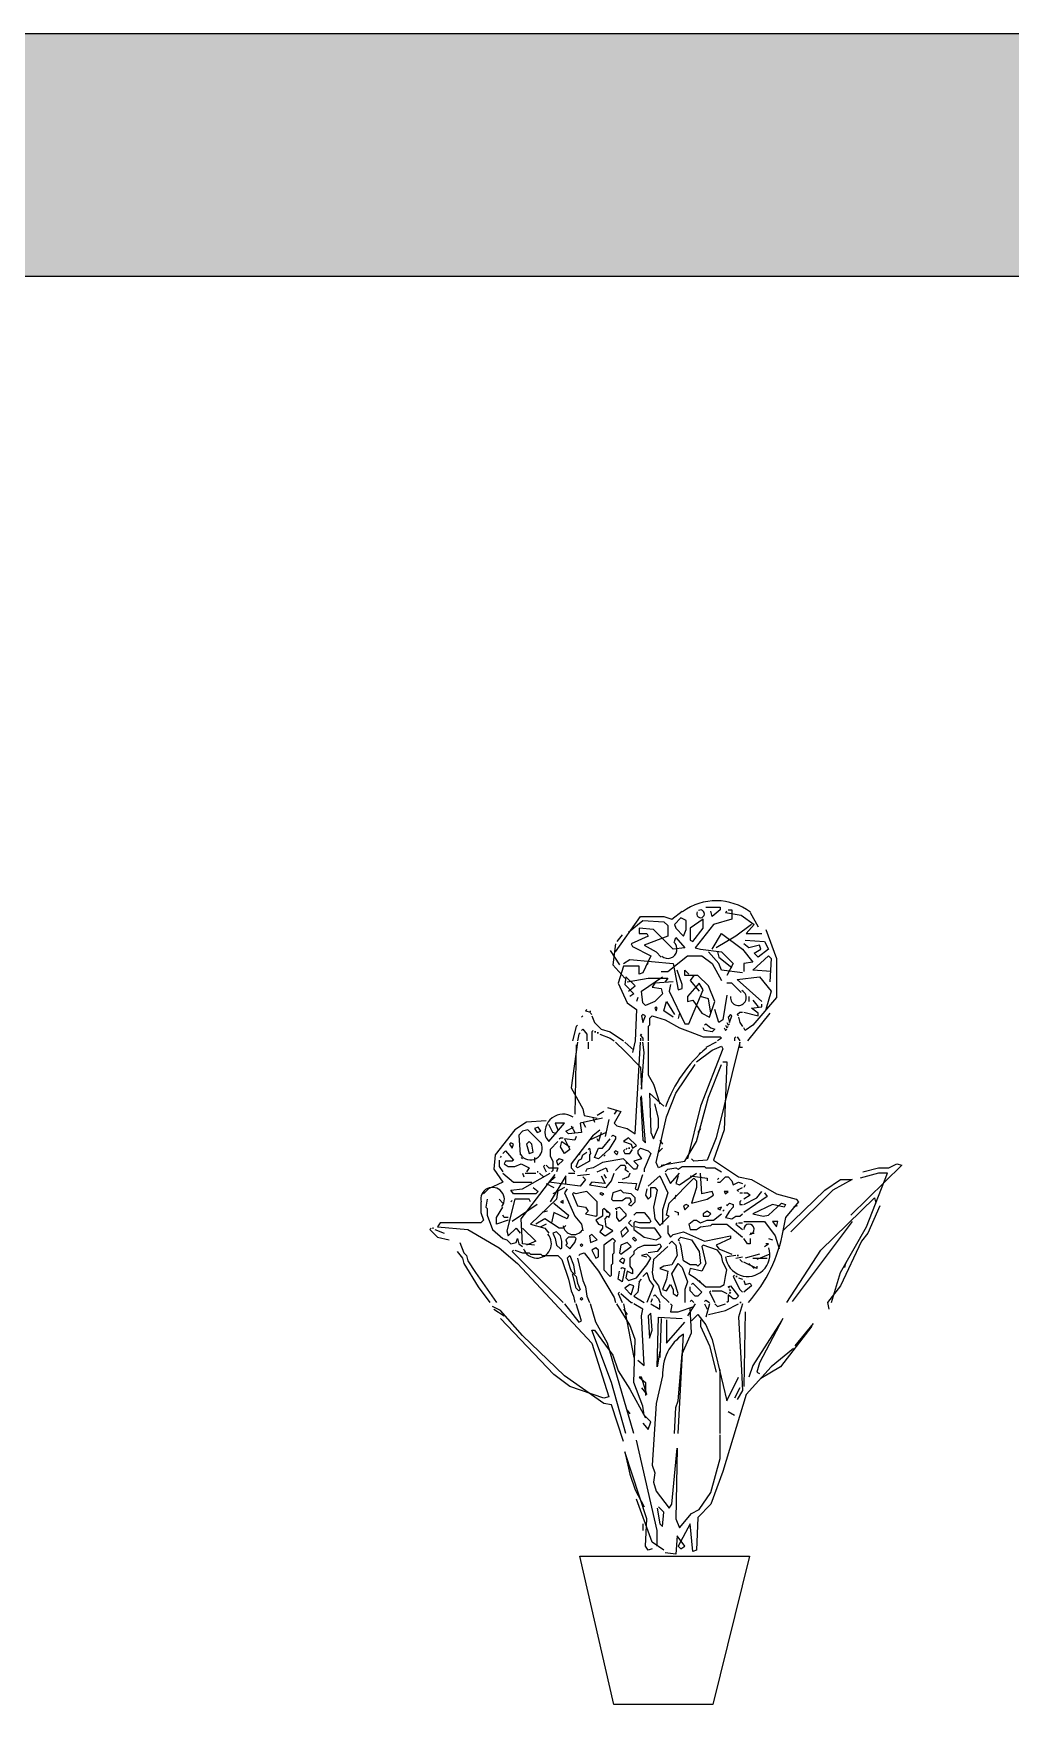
# Model space of a CAD drawing. Header units: millimetres. Extents: x 12377 to 30673, y 89761 to 101952.
# Drawn here: x 17141 to 18407, y 99788 to 101952 of the extents above; entities that cross this region are included whole.
import ezdxf

# ---------------------------------------------------------------- set-up
doc = ezdxf.new("R2010")
doc.units = ezdxf.units.MM
doc.layers.add('www.cad-blocks.net', color=7, linetype='Continuous')

# ---------------------------------------------------------------- blocks, each defined once
blk = doc.blocks.new('A$C24DF399F')
for p, q in [((240.7, 974.6), (272.9, 1020.4)), ((272.9, 1020.4), (303.4, 1020.4)), ((303.4, 1020.4), (313.6, 1017)), ((313.6, 1017), (327.1, 1027.2)), ((325.4, 1018.7), (317, 1010.2)), ((332.2, 1015.3), (325.4, 1018.7)), ((354.3, 1017), (337.3, 1005.2)), ((354.3, 1005.2), (354.3, 1017)), ((357.6, 1032.3), (376.3, 1032.3)), ((366.1, 1020.4), (364.4, 1027.2)), ((376.3, 1028.9), (366.1, 1020.4)), ((391.5, 1017), (367.8, 1010.2)), ((376.3, 1032.3), (376.3, 1028.9)), ((384.8, 1027.2), (383.1, 1025.5)), ((383.1, 1025.5), (384.8, 1027.2)), ((383.1, 1025.5), (403.4, 1022.1)), ((386.5, 1028.9), (391.5, 1028.9)), ((391.5, 1028.9), (391.5, 1017)), ((403.4, 1022.1), (420.4, 1010.2)), ((415.3, 1025.5), (425.4, 1006.8)), ((249.2, 996.7), (242.4, 988.2)), ((257.6, 1000.1), (276.3, 1015.3)), ((289.8, 1003.5), (271.2, 1005.2)), ((271.2, 1005.2), (271.2, 998.4)), ((271.2, 998.4), (281.4, 998.4)), ((276.3, 1015.3), (303.4, 1013.6)), ((281.4, 998.4), (283.1, 995)), ((315.3, 978), (289.8, 1003.5)), ((303.4, 1013.6), (308.5, 1008.5)), ((308.5, 1008.5), (308.5, 995)), ((317, 1010.2), (318.7, 1005.2)), ((318.7, 1005.2), (328.8, 995)), ((328.8, 995), (332.2, 1003.5)), ((332.2, 1003.5), (332.2, 1015.3)), ((337.3, 1005.2), (337.3, 989.9)), ((340.7, 988.2), (354.3, 1005.2)), ((367.8, 1010.2), (344.1, 979.7)), ((366.1, 978), (378, 998.4)), ((378, 998.4), (405.1, 978)), ((417, 1010.2), (396.6, 995)), ((420.4, 1010.2), (410.2, 998.4)), ((410.2, 998.4), (430.5, 998.4)), ((435.6, 1003.5), (449.2, 966.2)), ((233.9, 976.3), (245.8, 957.7)), ((240.7, 984.8), (237.3, 957.7)), ((283.1, 995), (261, 984.8)), ((261, 984.8), (262.7, 981.4)), ((262.7, 981.4), (286.5, 969.6)), ((308.5, 995), (278, 983.1)), ((278, 983.1), (293.2, 974.6)), ((293.2, 974.6), (300, 967.9)), ((330.5, 979.7), (315.3, 978)), ((317, 988.2), (318.7, 993.3)), ((318.7, 993.3), (330.5, 979.7)), ((337.3, 989.9), (340.7, 988.2)), ((344.1, 979.7), (350.9, 978)), ((350.9, 978), (378, 974.6)), ((374.6, 959.4), (361, 974.6)), ((396.6, 995), (371.2, 979.7)), ((372.9, 974.6), (374.6, 967.9)), ((378, 974.6), (393.2, 959.4)), ((405.1, 978), (418.7, 961.1)), ((413.6, 979.7), (406.8, 984.8)), ((408.5, 989.9), (433.9, 988.2)), ((427.1, 983.1), (413.6, 979.7)), ((420.4, 972.9), (428.8, 978)), ((439, 978), (425.4, 967.9)), ((428.8, 978), (427.1, 983.1)), ((433.9, 988.2), (439, 978)), ((237.3, 957.7), (252.6, 940.7)), ((250.9, 956), (244.1, 934)), ((250.9, 959.4), (259.3, 964.5)), ((271.2, 956), (250.9, 956)), ((259.3, 964.5), (315.3, 959.4)), ((271.2, 945.8), (271.2, 956)), ((286.5, 969.6), (276.3, 947.5)), ((281.4, 957.7), (283.1, 959.4)), ((308.5, 949.2), (333.9, 969.6)), ((315.3, 959.4), (322, 925.5)), ((333.9, 969.6), (352.6, 969.6)), ((352.6, 969.6), (366.1, 959.4)), ((366.1, 959.4), (378, 937.4)), ((374.6, 967.9), (391.5, 954.3)), ((378, 950.9), (374.6, 959.4)), ((393.2, 959.4), (384.8, 944.1)), ((418.7, 961.1), (406.8, 959.4)), ((406.8, 959.4), (406.8, 949.2)), ((418.7, 950.9), (439, 969.6)), ((425.4, 967.9), (420.4, 972.9)), ((439, 969.6), (442.4, 966.2)), ((442.4, 966.2), (440.7, 935.7)), ((449.2, 966.2), (449.2, 915.3)), ((244.1, 934), (255.9, 908.5)), ((254.2, 942.4), (252.6, 932.3)), ((252.6, 932.3), (264.4, 920.4)), ((266.1, 930.6), (254.2, 942.4)), ((255.9, 935.7), (283.1, 940.7)), ((257.6, 923.8), (266.1, 930.6)), ((276.3, 947.5), (271.2, 945.8)), ((274.6, 923.8), (301.7, 942.4)), ((283.1, 940.7), (308.5, 940.7)), ((291.5, 934), (288.1, 928.9)), ((315.3, 935.7), (291.5, 934)), ((300, 949.2), (308.5, 949.2)), ((308.5, 940.7), (305.1, 935.7)), ((311.9, 932.3), (310.2, 923.8)), ((327.1, 932.3), (320.4, 950.9)), ((327.1, 927.2), (327.1, 932.3)), ((330.5, 950.9), (335.6, 945.8)), ((330.5, 944.1), (330.5, 950.9)), ((347.5, 944.1), (330.5, 944.1)), ((349.2, 934), (333.9, 917)), ((342.4, 944.1), (337.3, 937.4)), ((337.3, 937.4), (349.2, 923.8)), ((361, 930.6), (347.5, 944.1)), ((354.3, 925.5), (349.2, 934)), ((369.5, 910.2), (361, 930.6)), ((405.1, 947.5), (378, 950.9)), ((391.5, 934), (384.8, 934)), ((403.4, 922.1), (391.5, 934)), ((398.3, 939), (427.1, 942.4)), ((430.5, 910.2), (398.3, 939)), ((442.4, 949.2), (418.7, 950.9)), ((427.1, 942.4), (442.4, 923.8)), ((264.4, 920.4), (259.3, 917)), ((269.5, 915.3), (267.8, 910.2)), ((276.3, 908.5), (274.6, 923.8)), ((291.5, 910.2), (279.7, 905.1)), ((288.1, 928.9), (300, 927.2)), ((301.7, 920.4), (291.5, 910.2)), ((300, 927.2), (301.7, 920.4)), ((303.4, 898.4), (306.8, 910.2)), ((306.8, 910.2), (317, 893.3)), ((310.2, 923.8), (330.5, 881.4)), ((322, 925.5), (327.1, 927.2)), ((333.9, 917), (333.9, 910.2)), ((333.9, 910.2), (340.7, 911.9)), ((335.6, 881.4), (354.3, 925.5)), ((340.7, 911.9), (352.6, 895)), ((361, 913.6), (350.9, 917)), ((364.4, 895), (361, 913.6)), ((362.7, 889.9), (369.5, 910.2)), ((384.8, 918.7), (379.7, 886.5)), ((413.6, 917), (413.6, 910.2)), ((449.2, 915.3), (418.7, 879.7)), ((418.7, 911.9), (425.4, 903.5)), ((442.4, 923.8), (435.6, 900.1)), ((196.6, 889.9), (198.3, 891.6)), ((203.4, 900.1), (201.7, 898.4)), ((201.7, 898.4), (208.5, 896.7)), ((208.5, 896.7), (208.5, 898.4)), ((210.2, 893.3), (208.5, 895)), ((208.5, 895), (210.2, 893.3)), ((210.2, 891.6), (213.6, 883.1)), ((255.9, 908.5), (267.8, 900.1)), ((267.8, 900.1), (266.1, 859.4)), ((276.3, 893.3), (274.6, 891.6)), ((274.6, 891.6), (276.3, 883.1)), ((279.7, 905.1), (276.3, 908.5)), ((279.7, 891.6), (276.3, 893.3)), ((276.3, 883.1), (279.7, 891.6)), ((284.8, 888.2), (288.1, 891.6)), ((284.8, 888.2), (284.8, 879.7)), ((288.1, 891.6), (305.1, 886.5)), ((293.2, 903.5), (291.5, 901.8)), ((291.5, 901.8), (293.2, 898.4)), ((294.9, 901.8), (293.2, 903.5)), ((293.2, 898.4), (294.9, 901.8)), ((315.3, 889.9), (303.4, 898.4)), ((323.7, 895), (322, 888.2)), ((352.6, 895), (362.7, 889.9)), ((374.6, 883.1), (369.5, 900.1)), ((389.8, 893.3), (386.5, 889.9)), ((386.5, 889.9), (388.2, 883.1)), ((388.2, 883.1), (391.5, 891.6)), ((391.5, 891.6), (389.8, 893.3)), ((398.3, 893.3), (401.7, 896.7)), ((400, 891.6), (398.3, 893.3)), ((398.3, 893.3), (400, 891.6)), ((400, 889.9), (401.7, 883.1)), ((401.7, 896.7), (405.1, 896.7)), ((406.8, 896.7), (425.4, 891.6)), ((440.7, 895), (411.9, 859.4)), ((417, 901.8), (430.5, 903.5)), ((425.4, 895), (417, 901.8)), ((425.4, 891.6), (425.4, 895)), ((430.5, 903.5), (430.5, 906.8)), ((189.8, 878), (184.8, 859.4)), ((191.5, 879.7), (189.8, 878)), ((189.8, 878), (191.5, 879.7)), ((193.2, 867.9), (191.5, 859.4)), ((194.9, 869.6), (193.2, 867.9)), ((193.2, 867.9), (194.9, 869.6)), ((196.6, 872.9), (198.3, 874.6)), ((198.3, 874.6), (203.4, 867.9)), ((203.4, 867.9), (203.4, 859.4)), ((211.9, 872.9), (210.2, 871.2)), ((210.2, 871.2), (211.9, 872.9)), ((210.2, 871.2), (210.2, 859.4)), ((213.6, 883.1), (222, 874.6)), ((215.3, 871.2), (213.6, 871.2)), ((213.6, 871.2), (215.3, 871.2)), ((218.7, 869.6), (217, 869.6)), ((217, 869.6), (218.7, 869.6)), ((220.3, 867.9), (233.9, 862.8)), ((222, 874.6), (233.9, 871.2)), ((233.9, 871.2), (250.9, 859.4)), ((274.6, 867.9), (272.9, 866.2)), ((272.9, 866.2), (274.6, 867.9)), ((272.9, 866.2), (276.3, 862.8)), ((284.8, 879.7), (283.1, 878)), ((283.1, 878), (283.1, 859.4)), ((305.1, 886.5), (323.7, 876.3)), ((323.7, 876.3), (337.3, 871.2)), ((330.5, 881.4), (335.6, 881.4)), ((337.3, 871.2), (354.3, 864.5)), ((355.9, 872.9), (354.3, 876.3)), ((355.9, 879.7), (357.6, 881.4)), ((366.1, 871.2), (355.9, 872.9)), ((357.6, 881.4), (364.4, 876.3)), ((364.4, 876.3), (369.5, 874.6)), ((369.5, 874.6), (366.1, 871.2)), ((379.7, 886.5), (374.6, 883.1)), ((381.4, 876.3), (383.1, 872.9)), ((383.1, 879.7), (384.8, 876.3)), ((383.1, 872.9), (384.8, 874.6)), ((384.8, 883.1), (386.5, 879.7)), ((384.8, 876.3), (386.5, 878)), ((386.5, 879.7), (388.2, 881.4)), ((401.7, 883.1), (405.1, 878)), ((408.5, 872.9), (406.8, 876.3)), ((418.7, 879.7), (408.5, 872.9)), ((191.5, 857.7), (183.1, 798.4)), ((189.8, 854.3), (188.1, 764.5)), ((205.1, 857.7), (205.1, 849.2)), ((233.9, 862.8), (239, 859.4)), ((240.7, 857.7), (252.6, 845.8)), ((252.6, 857.7), (264.4, 847.5)), ((252.6, 845.8), (272.9, 825.5)), ((266.1, 859.4), (262.7, 844.1)), ((266.1, 739), (272.9, 857.7)), ((272.9, 862.8), (272.9, 859.4)), ((274.6, 796.7), (278, 844.1)), ((276.3, 862.8), (276.3, 859.4)), ((278, 844.1), (276.3, 857.7)), ((283.1, 857.7), (283.1, 815.3)), ((345.8, 832.3), (366.1, 847.5)), ((349.2, 842.4), (350.9, 844.1)), ((379.7, 849.2), (350.9, 774.6)), ((354.3, 864.5), (376.3, 864.5)), ((371.2, 857.7), (357.6, 850.9)), ((366.1, 847.5), (378, 852.6)), ((401.7, 857.7), (371.2, 734)), ((378, 862.8), (372.9, 859.4)), ((376.3, 864.5), (378, 862.8)), ((378, 852.6), (379.7, 849.2)), ((396.6, 864.5), (394.9, 862.8)), ((394.9, 862.8), (396.6, 864.5)), ((394.9, 862.8), (394.9, 859.4)), ((398.3, 864.5), (401.7, 859.4)), ((401.7, 850.9), (401.7, 857.7)), ((405.1, 850.9), (401.7, 850.9)), ((272.9, 825.5), (274.6, 796.7)), ((318.7, 791.6), (344.1, 828.9)), ((361, 786.5), (378, 828.9)), ((379.7, 832.3), (384.8, 832.3)), ((384.8, 832.3), (381.4, 744.1)), ((283.1, 815.3), (289.8, 803.4)), ((289.8, 803.4), (298.3, 778)), ((183.1, 798.4), (198.3, 771.2)), ((272.9, 786.5), (276.3, 730.6)), ((279.7, 727.2), (274.6, 788.2)), ((284.8, 791.6), (286.5, 740.7)), ((303.4, 774.6), (284.8, 791.6)), ((306.8, 761.1), (318.7, 791.6)), ((345.8, 728.9), (361, 786.5)), ((223.7, 759.4), (194.9, 752.6)), ((198.3, 771.2), (200, 762.8)), ((200, 762.8), (217, 759.4)), ((211.9, 759.4), (213.6, 754.3)), ((225.4, 767.9), (217, 762.8)), ((232.2, 757.7), (227.1, 735.6)), ((230.5, 772.9), (247.5, 767.9)), ((242.4, 769.5), (239, 764.5)), ((247.5, 767.9), (239, 752.6)), ((296.6, 759.4), (291.5, 778)), ((293.2, 701.7), (306.8, 761.1)), ((296.6, 747.5), (296.6, 759.4)), ((350.9, 774.6), (333.9, 706.8)), ((110.2, 744.1), (84.7, 711.9)), ((125.4, 754.3), (110.2, 744.1)), ((120.3, 742.4), (115.3, 737.3)), ((115.3, 737.3), (117, 711.9)), ((127.1, 744.1), (120.3, 742.4)), ((150.9, 756), (125.4, 754.3)), ((144.1, 727.2), (127.1, 744.1)), ((140.7, 747.5), (135.6, 745.8)), ((135.6, 745.8), (139, 740.7)), ((139, 740.7), (144.1, 742.4)), ((144.1, 742.4), (140.7, 747.5)), ((154.2, 728.9), (174.6, 752.6)), ((159.3, 740.7), (154.2, 750.9)), ((164.4, 739), (159.3, 740.7)), ((162.7, 752.6), (166.1, 744.1)), ((174.6, 752.6), (162.7, 752.6)), ((176.3, 742.4), (186.4, 747.5)), ((179.7, 739), (176.3, 742.4)), ((196.6, 740.7), (179.7, 739)), ((183.1, 749.2), (188.1, 740.7)), ((211.9, 737.3), (183.1, 700.1)), ((189.8, 735.6), (188.1, 730.6)), ((194.9, 752.6), (196.6, 740.7)), ((198.3, 754.3), (201.7, 747.5)), ((228.8, 740.7), (206.8, 730.6)), ((211.9, 737.3), (220.3, 744.1)), ((222, 740.7), (218.7, 728.9)), ((235.6, 735.6), (237.3, 737.3)), ((237.3, 737.3), (240.7, 735.6)), ((239, 752.6), (242.4, 749.2)), ((240.7, 735.6), (240.7, 732.3)), ((242.4, 749.2), (255.9, 745.8)), ((255.9, 745.8), (266.1, 739)), ((286.5, 740.7), (289.8, 732.3)), ((289.8, 732.3), (296.6, 747.5)), ((350.9, 745.8), (347.5, 740.7)), ((381.4, 744.1), (367.8, 705.1)), ((94.9, 713.6), (98.3, 717)), ((98.3, 717), (108.5, 705.1)), ((105.1, 727.2), (103.4, 725.5)), ((103.4, 725.5), (106.8, 720.4)), ((108.5, 725.5), (105.1, 727.2)), ((106.8, 720.4), (108.5, 725.5)), ((128.8, 728.9), (125.4, 725.5)), ((125.4, 725.5), (128.8, 713.6)), ((132.2, 725.5), (128.8, 728.9)), ((128.8, 713.6), (133.9, 715.3)), ((133.9, 715.3), (132.2, 725.5)), ((150.9, 734), (154.2, 728.9)), ((155.9, 718.7), (166.1, 728.9)), ((155.9, 718.7), (155.9, 710.2)), ((167.8, 732.3), (169.5, 734)), ((169.5, 734), (172.9, 734)), ((169.5, 722.1), (171.2, 728.9)), ((174.6, 713.6), (169.5, 722.1)), ((171.2, 728.9), (181.4, 722.1)), ((174.6, 732.3), (181.4, 718.7)), ((188.1, 730.6), (174.6, 732.3)), ((181.4, 718.7), (174.6, 713.6)), ((198.3, 711.9), (203.4, 715.3)), ((205.1, 718.7), (206.8, 720.4)), ((206.8, 720.4), (208.5, 713.6)), ((213.6, 708.5), (218.7, 720.4)), ((218.7, 728.9), (217, 732.3)), ((218.7, 720.4), (223.7, 720.4)), ((232.2, 718.7), (218.7, 706.8)), ((223.7, 720.4), (233.9, 732.3)), ((240.7, 732.3), (232.2, 718.7)), ((240.7, 717), (239, 715.3)), ((239, 715.3), (242.4, 711.9)), ((244.1, 715.3), (240.7, 717)), ((242.4, 711.9), (244.1, 715.3)), ((257.6, 734), (250.9, 728.9)), ((250.9, 728.9), (261, 725.5)), ((252.6, 718.7), (250.9, 717)), ((250.9, 717), (252.6, 718.7)), ((250.9, 717), (252.6, 713.6)), ((255.9, 720.4), (254.2, 718.7)), ((254.2, 718.7), (255.9, 720.4)), ((267.8, 723.8), (257.6, 734)), ((259.3, 720.4), (257.6, 720.4)), ((257.6, 720.4), (259.3, 720.4)), ((259.3, 713.6), (262.7, 718.7)), ((261, 725.5), (262.7, 720.4)), ((262.7, 720.4), (267.8, 723.8)), ((269.5, 717), (272.9, 720.4)), ((269.5, 717), (269.5, 713.6)), ((272.9, 720.4), (283.1, 717)), ((276.3, 730.6), (279.7, 727.2)), ((283.1, 717), (286.5, 713.6)), ((301.7, 720.4), (296.6, 715.3)), ((298.3, 730.6), (301.7, 725.5)), ((330.5, 703.4), (345.8, 728.9)), ((371.2, 734), (359.3, 705.1)), ((84.7, 711.9), (83.1, 693.3)), ((83.1, 693.3), (94.9, 676.3)), ((89.8, 705.1), (89.8, 696.7)), ((89.8, 696.7), (94.9, 689.9)), ((91.5, 708.5), (93.2, 710.2)), ((98.3, 703.4), (96.6, 700.1)), ((96.6, 700.1), (101.7, 696.7)), ((106.8, 703.4), (98.3, 703.4)), ((101.7, 696.7), (110.2, 696.7)), ((108.5, 705.1), (106.8, 703.4)), ((110.2, 696.7), (118.6, 700.1)), ((120.3, 706.8), (118.6, 708.5)), ((118.6, 708.5), (120.3, 706.8)), ((118.6, 700.1), (128.8, 695)), ((128.8, 695), (125.4, 689.9)), ((135.6, 708.5), (135.6, 701.7)), ((149.2, 698.4), (147.5, 696.7)), ((147.5, 696.7), (149.2, 698.4)), ((147.5, 696.7), (150.9, 689.9)), ((150.9, 698.4), (154.2, 695)), ((154.2, 695), (166.1, 695)), ((155.9, 710.2), (159.3, 703.4)), ((159.3, 703.4), (159.3, 691.6)), ((167.8, 706.8), (164.4, 703.4)), ((164.4, 703.4), (166.1, 698.4)), ((166.1, 695), (164.4, 689.9)), ((166.1, 698.4), (172.9, 705.1)), ((172.9, 705.1), (167.8, 706.8)), ((183.1, 700.1), (183.1, 695)), ((183.1, 695), (188.1, 689.9)), ((189.8, 696.7), (193.2, 705.1)), ((191.5, 695), (189.8, 696.7)), ((206.8, 703.4), (191.5, 695)), ((194.9, 713.6), (193.2, 711.9)), ((193.2, 711.9), (194.9, 713.6)), ((193.2, 705.1), (196.6, 706.8)), ((196.6, 706.8), (198.3, 711.9)), ((203.4, 693.3), (201.7, 689.9)), ((211.9, 695), (203.4, 693.3)), ((208.5, 713.6), (206.8, 711.9)), ((206.8, 711.9), (206.8, 703.4)), ((223.7, 701.7), (211.9, 695)), ((218.7, 706.8), (213.6, 708.5)), ((217, 689.9), (228.8, 695)), ((250.9, 706.8), (223.7, 701.7)), ((227.1, 711.9), (225.4, 710.2)), ((225.4, 710.2), (227.1, 711.9)), ((228.8, 695), (230.5, 689.9)), ((240.7, 691.6), (247.5, 698.4)), ((247.5, 698.4), (252.6, 698.4)), ((264.4, 693.3), (250.9, 706.8)), ((252.6, 713.6), (259.3, 713.6)), ((252.6, 698.4), (254.2, 695)), ((254.2, 695), (252.6, 693.3)), ((252.6, 693.3), (257.6, 689.9)), ((255.9, 700.1), (254.2, 701.7)), ((254.2, 701.7), (255.9, 700.1)), ((274.6, 706.8), (264.4, 703.4)), ((264.4, 703.4), (269.5, 698.4)), ((267.8, 693.3), (264.4, 693.3)), ((269.5, 698.4), (267.8, 693.3)), ((269.5, 713.6), (274.6, 706.8)), ((286.5, 713.6), (278, 693.3)), ((278, 693.3), (278, 689.9)), ((296.6, 695), (293.2, 701.7)), ((311.9, 701.7), (296.6, 695)), ((300, 698.4), (330.5, 703.4)), ((305.1, 689.9), (308.5, 693.3)), ((308.5, 693.3), (318.7, 695)), ((318.7, 695), (322, 693.3)), ((322, 693.3), (327.1, 696.7)), ((327.1, 696.7), (355.9, 696.7)), ((342.4, 703.4), (339, 706.8)), ((359.3, 705.1), (342.4, 703.4)), ((355.9, 696.7), (357.6, 695)), ((357.6, 695), (369.5, 695)), ((367.8, 705.1), (400, 683.1)), ((369.5, 695), (378, 689.9)), ((611.9, 698.4), (545.8, 633.9)), ((561, 689.9), (581.4, 695)), ((581.4, 695), (594.9, 695)), ((594.9, 695), (605.1, 700.1)), ((605.1, 700.1), (611.9, 698.4)), ((94.9, 676.3), (76.3, 667.8)), ((94.9, 688.2), (108.5, 676.3)), ((108.5, 676.3), (132.2, 676.3)), ((118.6, 628.9), (162.7, 686.5)), ((120.3, 667.8), (155.9, 688.2)), ((120.3, 688.2), (122, 683.1)), ((123.7, 688.2), (137.3, 688.2)), ((140.7, 689.9), (139, 689.9)), ((139, 689.9), (140.7, 689.9)), ((142.4, 688.2), (147.5, 683.1)), ((150.9, 674.6), (161, 669.5)), ((154.2, 676.3), (162.7, 683.1)), ((194.9, 671.2), (154.2, 676.3)), ((176.3, 684.8), (155.9, 650.9)), ((159.3, 691.6), (157.6, 689.9)), ((176.3, 674.6), (176.3, 684.8)), ((179.7, 688.2), (188.1, 688.2)), ((206.8, 686.5), (191.5, 684.8)), ((201.7, 679.7), (194.9, 671.2)), ((198.3, 683.1), (201.7, 679.7)), ((210.2, 676.3), (206.8, 672.9)), ((206.8, 672.9), (228.8, 669.5)), ((227.1, 674.6), (210.2, 676.3)), ((222, 684.8), (227.1, 674.6)), ((225.4, 686.5), (228.8, 681.4)), ((228.8, 669.5), (235.6, 678)), ((235.6, 678), (239, 688.2)), ((244.1, 676.3), (267.8, 674.6)), ((257.6, 683.1), (249.2, 679.7)), ((259.3, 688.2), (257.6, 683.1)), ((267.8, 674.6), (266.1, 667.8)), ((269.5, 666.2), (276.3, 686.5)), ((283.1, 671.2), (298.3, 684.8)), ((298.3, 684.8), (308.5, 662.8)), ((305.1, 688.2), (311.9, 674.6)), ((310.2, 649.2), (342.4, 681.4)), ((311.9, 674.6), (323.7, 688.2)), ((322, 684.8), (318.7, 674.6)), ((318.7, 674.6), (323.7, 672.9)), ((323.7, 672.9), (345.8, 688.2)), ((337.3, 684.8), (359.3, 681.4)), ((342.4, 681.4), (345.8, 678)), ((345.8, 678), (345.8, 669.5)), ((352.6, 661.1), (350.9, 688.2)), ((359.3, 681.4), (359.3, 678)), ((374.6, 681.4), (372.9, 679.7)), ((372.9, 679.7), (374.6, 681.4)), ((372.9, 676.3), (376.3, 676.3)), ((376.3, 676.3), (383.1, 683.1)), ((383.1, 683.1), (386.5, 683.1)), ((386.5, 683.1), (391.5, 678)), ((391.5, 678), (393.2, 672.9)), ((393.2, 672.9), (400, 676.3)), ((400, 683.1), (417, 679.7)), ((400, 676.3), (405.1, 674.6)), ((408.5, 672.9), (406.8, 669.5)), ((417, 679.7), (449.2, 661.1)), ((511.9, 666.2), (532.2, 679.7)), ((547.5, 679.7), (522.1, 666.2)), ((532.2, 679.7), (547.5, 679.7)), ((581.4, 688.2), (557.7, 681.4)), ((566.1, 618.7), (593.2, 688.2)), ((593.2, 688.2), (581.4, 688.2)), ((66.1, 650.9), (66.1, 637.3)), ((76.3, 667.8), (69.5, 661.1)), ((74.6, 654.3), (72.9, 644.1)), ((89.8, 654.3), (94.9, 649.2)), ((110.2, 654.3), (100, 613.6)), ((105.1, 666.2), (120.3, 667.8)), ((108.5, 661.1), (105.1, 666.2)), ((106.8, 652.6), (105.1, 650.9)), ((105.1, 650.9), (106.8, 652.6)), ((137.3, 661.1), (108.5, 661.1)), ((128.8, 654.3), (110.2, 654.3)), ((130.5, 650.9), (128.8, 654.3)), ((164.4, 654.3), (130.5, 622.1)), ((133.9, 669.5), (140.7, 664.5)), ((140.7, 664.5), (137.3, 661.1)), ((174.6, 669.5), (159.3, 661.1)), ((161, 649.2), (179.7, 633.9)), ((166.1, 666.2), (164.4, 654.3)), ((172.9, 652.6), (169.5, 650.9)), ((169.5, 650.9), (172.9, 649.2)), ((172.9, 649.2), (172.9, 652.6)), ((178, 667.8), (174.6, 662.8)), ((174.6, 662.8), (188.1, 632.3)), ((186.4, 662.8), (184.8, 661.1)), ((184.8, 661.1), (191.5, 645.8)), ((189.8, 661.1), (186.4, 662.8)), ((194.9, 662.8), (189.8, 661.1)), ((203.4, 664.5), (194.9, 662.8)), ((217, 650.9), (203.4, 664.5)), ((217, 633.9), (217, 650.9)), ((222, 662.8), (220.3, 661.1)), ((220.3, 661.1), (223.7, 659.4)), ((225.4, 661.1), (222, 662.8)), ((223.7, 659.4), (225.4, 661.1)), ((237.3, 662.8), (235.6, 654.3)), ((235.6, 654.3), (237.3, 652.6)), ((247.5, 666.2), (237.3, 662.8)), ((237.3, 652.6), (249.2, 652.6)), ((250.9, 662.8), (247.5, 666.2)), ((249.2, 652.6), (254.2, 656)), ((261, 661.1), (250.9, 662.8)), ((254.2, 656), (259.3, 656)), ((261, 650.9), (257.6, 647.5)), ((259.3, 656), (261, 650.9)), ((266.1, 656), (261, 661.1)), ((261, 645.8), (266.1, 650.9)), ((266.1, 667.8), (269.5, 666.2)), ((266.1, 650.9), (266.1, 656)), ((281.4, 667.8), (279.7, 659.4)), ((279.7, 659.4), (283.1, 654.3)), ((283.1, 654.3), (286.5, 657.7)), ((286.5, 657.7), (286.5, 669.5)), ((286.5, 669.5), (291.5, 669.5)), ((294.9, 666.2), (289.8, 644.1)), ((291.5, 669.5), (294.9, 666.2)), ((308.5, 662.8), (301.7, 640.7)), ((306.8, 633.9), (310.2, 649.2)), ((318.7, 659.4), (317, 654.3)), ((345.8, 669.5), (339, 649.2)), ((339, 649.2), (359.3, 654.3)), ((366.1, 664.5), (352.6, 661.1)), ((359.3, 654.3), (367.8, 659.4)), ((367.8, 659.4), (366.1, 664.5)), ((386.5, 664.5), (381.4, 664.5)), ((381.4, 664.5), (383.1, 661.1)), ((383.1, 661.1), (386.5, 664.5)), ((384.8, 645.8), (388.2, 649.2)), ((388.2, 649.2), (393.2, 647.5)), ((398.3, 666.2), (405.1, 669.5)), ((400, 664.5), (398.3, 666.2)), ((398.3, 666.2), (400, 664.5)), ((401.7, 662.8), (405.1, 662.8)), ((403.4, 652.6), (401.7, 650.9)), ((401.7, 650.9), (403.4, 652.6)), ((401.7, 650.9), (401.7, 647.5)), ((406.8, 662.8), (411.9, 662.8)), ((415.3, 659.4), (406.8, 654.3)), ((437.3, 657.7), (406.8, 637.3)), ((406.8, 647.5), (423.7, 656)), ((411.9, 662.8), (415.3, 659.4)), ((423.7, 656), (430.5, 664.5)), ((433.9, 662.8), (437.3, 657.7)), ((439, 633.9), (456, 649.2)), ((449.2, 661.1), (474.6, 654.3)), ((456, 649.2), (461, 647.5)), ((457.6, 613.6), (511.9, 666.2)), ((478, 650.9), (461, 630.6)), ((522.1, 666.2), (467.8, 611.9)), ((474.6, 654.3), (478, 650.9)), ((500, 654.3), (501.7, 656)), ((506.8, 588.2), (576.3, 656)), ((576.3, 656), (578, 649.2)), ((66.1, 637.3), (69.5, 627.2)), ((72.9, 644.1), (74.6, 642.4)), ((74.6, 642.4), (74.6, 633.9)), ((74.6, 633.9), (81.4, 615.3)), ((86.4, 630.6), (94.9, 644.1)), ((86.4, 622.1), (86.4, 630.6)), ((96.6, 630.6), (94.9, 633.9)), ((101.7, 630.6), (96.6, 630.6)), ((139, 647.5), (106.8, 625.5)), ((120.3, 596.7), (118.6, 628.9)), ((149.2, 628.9), (137.3, 622.1)), ((152.5, 639), (145.8, 637.3)), ((167.8, 617), (149.2, 628.9)), ((161, 637.3), (157.6, 623.8)), ((178, 628.9), (161, 637.3)), ((179.7, 633.9), (178, 628.9)), ((188.1, 632.3), (196.6, 622.1)), ((191.5, 645.8), (201.7, 644.1)), ((201.7, 644.1), (205.1, 639)), ((205.1, 639), (201.7, 635.6)), ((201.7, 635.6), (215.3, 632.3)), ((215.3, 632.3), (217, 633.9)), ((223.7, 632.3), (215.3, 627.2)), ((225.4, 642.4), (223.7, 640.7)), ((223.7, 640.7), (223.7, 632.3)), ((233.9, 635.6), (225.4, 642.4)), ((227.1, 628.9), (230.5, 632.3)), ((228.8, 618.7), (227.1, 628.9)), ((230.5, 637.3), (228.8, 639)), ((228.8, 639), (230.5, 637.3)), ((230.5, 632.3), (232.2, 630.6)), ((232.2, 630.6), (233.9, 635.6)), ((240.7, 642.4), (245.8, 644.1)), ((242.4, 640.7), (240.7, 642.4)), ((240.7, 642.4), (242.4, 640.7)), ((242.4, 630.6), (242.4, 639)), ((245.8, 625.5), (242.4, 630.6)), ((245.8, 644.1), (254.2, 635.6)), ((254.2, 632.3), (245.8, 625.5)), ((254.2, 635.6), (254.2, 632.3)), ((257.6, 647.5), (261, 645.8)), ((264.4, 633.9), (267.8, 637.3)), ((267.8, 637.3), (278, 637.3)), ((278, 637.3), (284.8, 628.9)), ((284.8, 628.9), (286.5, 625.5)), ((289.8, 644.1), (291.5, 628.9)), ((291.5, 628.9), (298.3, 620.4)), ((298.3, 620.4), (310.2, 632.3)), ((301.7, 640.7), (301.7, 622.1)), ((310.2, 632.3), (306.8, 633.9)), ((317, 639), (322, 637.3)), ((322, 637.3), (322, 633.9)), ((332.2, 647.5), (328.8, 645.8)), ((328.8, 645.8), (330.5, 640.7)), ((330.5, 640.7), (335.6, 645.8)), ((335.6, 645.8), (332.2, 647.5)), ((359.3, 639), (354.3, 635.6)), ((354.3, 635.6), (354.3, 632.3)), ((354.3, 632.3), (361, 632.3)), ((364.4, 635.6), (359.3, 639)), ((361, 632.3), (364.4, 635.6)), ((367.8, 627.2), (378, 635.6)), ((378, 644.1), (372.9, 642.4)), ((372.9, 642.4), (376.3, 640.7)), ((376.3, 640.7), (378, 644.1)), ((379.7, 639), (381.4, 640.7)), ((388.2, 639), (383.1, 630.6)), ((383.1, 630.6), (391.5, 628.9)), ((384.8, 647.5), (384.8, 645.8)), ((393.2, 644.1), (388.2, 639)), ((391.5, 628.9), (396.6, 632.3)), ((393.2, 647.5), (393.2, 644.1)), ((396.6, 632.3), (401.7, 632.3)), ((401.7, 647.5), (405.1, 647.5)), ((401.7, 632.3), (405.1, 635.6)), ((444.1, 647.5), (418.7, 635.6)), ((418.7, 635.6), (432.2, 632.3)), ((432.2, 632.3), (439, 633.9)), ((459.3, 644.1), (444.1, 647.5)), ((461, 630.6), (457.6, 613.6)), ((461, 647.5), (459.3, 644.1)), ((476.3, 645.8), (471.2, 644.1)), ((583.1, 645.8), (567.8, 610.2)), ((1.7, 617), (0, 615.3)), ((0, 615.3), (1.7, 617)), ((0, 615.3), (10.2, 605.1)), ((5.1, 617), (3.4, 617)), ((3.4, 617), (5.1, 617)), ((6.8, 615.3), (18.6, 610.2)), ((13.6, 623.8), (10.2, 618.7)), ((10.2, 618.7), (49.2, 615.3)), ((66.1, 623.8), (13.6, 623.8)), ((49.2, 615.3), (89.8, 591.6)), ((69.5, 627.2), (66.1, 623.8)), ((81.4, 615.3), (94.9, 603.4)), ((101.7, 627.2), (86.4, 622.1)), ((100, 613.6), (101.7, 606.8)), ((101.7, 606.8), (111.9, 617)), ((111.9, 617), (117, 610.2)), ((120.3, 617), (137.3, 600)), ((130.5, 622.1), (149.2, 617)), ((150.9, 622.1), (144.1, 618.7)), ((149.2, 617), (154.2, 610.2)), ((164.4, 611.9), (159.3, 610.2)), ((159.3, 610.2), (162.7, 603.4)), ((169.5, 606.8), (164.4, 611.9)), ((172.9, 617), (167.8, 617)), ((171.2, 600), (169.5, 606.8)), ((176.3, 620.4), (172.9, 617)), ((196.6, 622.1), (198.3, 613.6)), ((210.2, 608.5), (206.8, 606.8)), ((206.8, 606.8), (208.5, 598.4)), ((217, 601.7), (210.2, 608.5)), ((215.3, 627.2), (218.7, 622.1)), ((218.7, 622.1), (223.7, 620.4)), ((223.7, 617), (220.3, 611.9)), ((220.3, 611.9), (227.1, 606.8)), ((223.7, 620.4), (223.7, 617)), ((227.1, 606.8), (237.3, 613.6)), ((237.3, 613.6), (228.8, 618.7)), ((254.2, 618.7), (247.5, 611.9)), ((247.5, 611.9), (249.2, 605.1)), ((249.2, 605.1), (257.6, 613.6)), ((257.6, 613.6), (254.2, 618.7)), ((257.6, 623.8), (261, 627.2)), ((257.6, 623.8), (262.7, 618.7)), ((266.1, 625.5), (264.4, 623.8)), ((264.4, 623.8), (264.4, 615.3)), ((264.4, 615.3), (278, 605.1)), ((271.2, 623.8), (266.1, 625.5)), ((272.9, 617), (266.1, 618.7)), ((284.8, 623.8), (271.2, 623.8)), ((291.5, 617), (272.9, 617)), ((286.5, 625.5), (284.8, 623.8)), ((300, 605.1), (291.5, 617)), ((308.5, 620.4), (308.5, 610.2)), ((308.5, 610.2), (311.9, 605.1)), ((311.9, 605.1), (315.3, 608.5)), ((315.3, 608.5), (328.8, 611.9)), ((328.8, 611.9), (355.9, 600)), ((335.6, 622.1), (342.4, 627.2)), ((335.6, 622.1), (337.3, 615.3)), ((337.3, 615.3), (345.8, 615.3)), ((342.4, 627.2), (345.8, 627.2)), ((345.8, 627.2), (350.9, 623.8)), ((345.8, 615.3), (350.9, 618.7)), ((350.9, 623.8), (359.3, 627.2)), ((350.9, 618.7), (364.4, 620.4)), ((355.9, 600), (389.8, 606.8)), ((359.3, 627.2), (367.8, 627.2)), ((364.4, 620.4), (366.1, 622.1)), ((366.1, 622.1), (384.8, 622.1)), ((384.8, 622.1), (405.1, 605.1)), ((389.8, 606.8), (389.8, 603.4)), ((398.3, 623.8), (396.6, 622.1)), ((396.6, 622.1), (398.3, 623.8)), ((396.6, 622.1), (405.1, 615.3)), ((400, 623.8), (405.1, 623.8)), ((406.8, 625.5), (433.9, 625.5)), ((415.3, 610.2), (420.4, 610.2)), ((433.9, 625.5), (447.5, 606.8)), ((450.9, 625.5), (444.1, 625.5)), ((444.1, 625.5), (449.2, 618.7)), ((447.5, 606.8), (452.6, 589.9)), ((449.2, 618.7), (450.9, 625.5)), ((547.5, 625.5), (469.5, 522.1)), ((532.2, 559.4), (566.1, 618.7)), ((567.8, 610.2), (559.3, 600)), ((10.2, 605.1), (25.4, 601.7)), ((35.6, 586.5), (42.4, 578)), ((39, 598.4), (44.1, 584.8)), ((44.1, 584.8), (47.5, 581.4)), ((89.8, 591.6), (113.6, 571.2)), ((94.9, 603.4), (100, 601.7)), ((100, 601.7), (105.1, 596.7)), ((105.1, 596.7), (111.9, 598.4)), ((108.5, 588.2), (106.8, 586.5)), ((106.8, 586.5), (108.5, 588.2)), ((106.8, 586.5), (152.5, 540.7)), ((110.2, 588.2), (120.3, 584.8)), ((111.9, 598.4), (113.6, 603.4)), ((113.6, 603.4), (115.3, 596.7)), ((115.3, 596.7), (120.3, 593.3)), ((135.6, 595), (120.3, 596.7)), ((120.3, 584.8), (128.8, 584.8)), ((137.3, 600), (125.4, 595)), ((128.8, 584.8), (130.5, 583.1)), ((162.7, 603.4), (164.4, 595)), ((164.4, 595), (169.5, 589.9)), ((169.5, 589.9), (171.2, 591.6)), ((171.2, 591.6), (171.2, 600)), ((179.7, 605.1), (176.3, 601.7)), ((176.3, 601.7), (178, 596.7)), ((178, 596.7), (176.3, 595)), ((176.3, 595), (181.4, 589.9)), ((188.1, 605.1), (179.7, 605.1)), ((181.4, 589.9), (188.1, 598.4)), ((189.8, 603.4), (188.1, 605.1)), ((188.1, 598.4), (189.8, 603.4)), ((196.6, 596.7), (194.9, 595)), ((194.9, 595), (196.6, 593.3)), ((194.9, 583.1), (200, 584.8)), ((198.3, 595), (196.6, 596.7)), ((196.6, 593.3), (198.3, 595)), ((200, 584.8), (218.7, 561.1)), ((208.5, 598.4), (217, 601.7)), ((215.3, 591.6), (210.2, 588.2)), ((210.2, 588.2), (215.3, 578)), ((218.7, 588.2), (215.3, 591.6)), ((218.7, 579.7), (218.7, 588.2)), ((237.3, 603.4), (225.4, 595)), ((225.4, 595), (225.4, 562.8)), ((240.7, 600), (237.3, 603.4)), ((237.3, 583.1), (239, 584.8)), ((239, 598.4), (240.7, 600)), ((239, 584.8), (239, 598.4)), ((247.5, 595), (245.8, 584.8)), ((245.8, 584.8), (247.5, 583.1)), ((255.9, 598.4), (247.5, 595)), ((247.5, 583.1), (261, 593.3)), ((261, 593.3), (255.9, 598.4)), ((264.4, 605.1), (262.7, 603.4)), ((262.7, 603.4), (266.1, 600)), ((267.8, 601.7), (264.4, 605.1)), ((264.4, 586.5), (269.5, 591.6)), ((264.4, 586.5), (264.4, 583.1)), ((266.1, 600), (267.8, 601.7)), ((269.5, 591.6), (278, 595)), ((278, 605.1), (293.2, 601.7)), ((278, 595), (293.2, 595)), ((294.9, 586.5), (283.1, 584.8)), ((289.8, 576.3), (308.5, 593.3)), ((293.2, 601.7), (300, 605.1)), ((293.2, 595), (298.3, 596.7)), ((300, 593.3), (294.9, 586.5)), ((298.3, 596.7), (300, 593.3)), ((310.2, 596.7), (313.6, 600)), ((313.6, 600), (318.7, 595)), ((318.7, 595), (320.4, 581.4)), ((322, 601.7), (325.4, 605.1)), ((323.7, 600), (322, 601.7)), ((322, 601.7), (323.7, 600)), ((325.4, 595), (323.7, 598.4)), ((325.4, 605.1), (339, 601.7)), ((328.8, 574.6), (325.4, 595)), ((339, 601.7), (349.2, 586.5)), ((349.2, 586.5), (350.9, 571.2)), ((354.3, 595), (352.6, 593.3)), ((352.6, 593.3), (357.6, 571.2)), ((372.9, 588.2), (354.3, 595)), ((389.8, 603.4), (371.2, 595)), ((371.2, 595), (374.6, 589.9)), ((378, 581.4), (372.9, 588.2)), ((374.6, 589.9), (391.5, 583.1)), ((411.9, 596.7), (406.8, 603.4)), ((415.3, 596.7), (411.9, 596.7)), ((415.3, 603.4), (415.3, 596.7)), ((433.9, 593.3), (439, 596.7)), ((439, 596.7), (435.6, 596.7)), ((439, 603.4), (444.1, 601.7)), ((462.7, 520.4), (506.8, 588.2)), ((559.3, 600), (532.2, 542.4)), ((42.4, 578), (44.1, 571.2)), ((44.1, 571.2), (62.7, 540.7)), ((47.5, 581.4), (49.2, 574.6)), ((49.2, 574.6), (59.3, 559.4)), ((113.6, 571.2), (210.2, 467.8)), ((130.5, 583.1), (144.1, 583.1)), ((144.1, 583.1), (145.8, 581.4)), ((145.8, 581.4), (166.1, 581.4)), ((166.1, 581.4), (171.2, 576.3)), ((171.2, 576.3), (179.7, 550.9)), ((178, 578), (181.4, 581.4)), ((178, 578), (181.4, 566.1)), ((181.4, 581.4), (186.4, 569.5)), ((181.4, 566.1), (183.1, 561.1)), ((186.4, 569.5), (188.1, 557.7)), ((191.5, 578), (198.3, 549.2)), ((193.2, 581.4), (194.9, 583.1)), ((215.3, 578), (218.7, 579.7)), ((225.4, 562.8), (233.9, 554.3)), ((235.6, 569.5), (237.3, 571.2)), ((235.6, 556), (235.6, 569.5)), ((237.3, 571.2), (237.3, 583.1)), ((249.2, 578), (245.8, 574.6)), ((245.8, 574.6), (250.9, 571.2)), ((247.5, 564.5), (249.2, 566.1)), ((252.6, 576.3), (249.2, 578)), ((249.2, 566.1), (252.6, 564.5)), ((252.6, 564.5), (249.2, 547.5)), ((250.9, 571.2), (252.6, 576.3)), ((264.4, 583.1), (259.3, 578)), ((259.3, 578), (259.3, 567.8)), ((259.3, 567.8), (262.7, 562.8)), ((262.7, 562.8), (262.7, 557.7)), ((267.8, 552.6), (281.4, 569.5)), ((281.4, 583.1), (274.6, 581.4)), ((274.6, 581.4), (281.4, 579.7)), ((286.5, 578), (281.4, 583.1)), ((281.4, 569.5), (286.5, 578)), ((289.8, 576.3), (288.1, 559.4)), ((303.4, 567.8), (298.3, 564.5)), ((298.3, 564.5), (308.5, 561.1)), ((313.6, 569.5), (303.4, 567.8)), ((320.4, 581.4), (313.6, 569.5)), ((313.6, 557.7), (322, 571.2)), ((322, 571.2), (327.1, 566.1)), ((327.1, 566.1), (333.9, 547.5)), ((337.3, 569.5), (328.8, 574.6)), ((337.3, 564.5), (335.6, 557.7)), ((345.8, 569.5), (337.3, 569.5)), ((352.6, 561.1), (337.3, 564.5)), ((347.5, 567.8), (345.8, 569.5)), ((350.9, 571.2), (347.5, 567.8)), ((357.6, 571.2), (352.6, 561.1)), ((379.7, 572.9), (378, 581.4)), ((384.8, 562.8), (379.7, 572.9)), ((383.1, 554.3), (384.8, 562.8)), ((396.6, 581.4), (384.8, 579.7)), ((396.6, 578), (405.1, 579.7)), ((400, 581.4), (398.3, 581.4)), ((398.3, 581.4), (400, 581.4)), ((401.7, 576.3), (405.1, 572.9)), ((423.7, 564.5), (406.8, 572.9)), ((427.1, 583.1), (408.5, 578)), ((413.6, 571.2), (420.4, 564.5)), ((418.7, 578), (437.3, 578)), ((440.7, 583.1), (423.7, 576.3)), ((423.7, 567.8), (423.7, 564.5)), ((539, 572.9), (537.3, 566.1)), ((59.3, 559.4), (86.4, 520.4)), ((139, 544.1), (137.3, 545.8)), ((137.3, 545.8), (139, 544.1)), ((179.7, 550.9), (183.1, 535.6)), ((183.1, 561.1), (189.8, 554.3)), ((189.8, 539), (184.8, 557.7)), ((189.8, 554.3), (191.5, 545.8)), ((191.5, 545.8), (194.9, 537.3)), ((198.3, 549.2), (201.7, 540.7)), ((218.7, 561.1), (239, 527.2)), ((233.9, 554.3), (235.6, 556)), ((244.1, 550.9), (245.8, 561.1)), ((249.2, 547.5), (244.1, 550.9)), ((259.3, 544.1), (252.6, 539)), ((255.9, 561.1), (254.2, 552.6)), ((254.2, 552.6), (257.6, 549.2)), ((262.7, 557.7), (255.9, 561.1)), ((257.6, 549.2), (267.8, 552.6)), ((264.4, 542.4), (259.3, 544.1)), ((261, 530.6), (264.4, 542.4)), ((271.2, 547.5), (269.5, 533.9)), ((271.2, 547.5), (274.6, 550.9)), ((276.3, 554.3), (281.4, 559.4)), ((281.4, 559.4), (284.8, 549.2)), ((289.8, 542.4), (281.4, 520.4)), ((284.8, 549.2), (289.8, 542.4)), ((288.1, 559.4), (289.8, 550.9)), ((289.8, 550.9), (296.6, 542.4)), ((296.6, 542.4), (300, 530.6)), ((306.8, 550.9), (301.7, 537.3)), ((308.5, 561.1), (306.8, 550.9)), ((306.8, 535.6), (311.9, 544.1)), ((311.9, 544.1), (315.3, 537.3)), ((322, 532.2), (313.6, 557.7)), ((333.9, 547.5), (330.5, 537.3)), ((335.6, 557.7), (344.1, 552.6)), ((339, 544.1), (340.7, 545.8)), ((340.7, 545.8), (352.6, 533.9)), ((344.1, 552.6), (357.6, 540.7)), ((350.9, 547.5), (349.2, 549.2)), ((349.2, 549.2), (350.9, 547.5)), ((376.3, 540.7), (381.4, 544.1)), ((381.4, 544.1), (383.1, 554.3)), ((386.5, 540.7), (389.8, 542.4)), ((389.8, 542.4), (400, 528.9)), ((394.9, 556), (393.2, 554.3)), ((393.2, 554.3), (394.9, 556)), ((393.2, 554.3), (401.7, 537.3)), ((398.3, 554.3), (396.6, 554.3)), ((396.6, 554.3), (398.3, 554.3)), ((400, 552.6), (405.1, 550.9)), ((406.8, 549.2), (408.5, 544.1)), ((417, 542.4), (406.8, 533.9)), ((408.5, 544.1), (415.3, 545.8)), ((415.3, 545.8), (417, 542.4)), ((532.2, 542.4), (515.3, 520.4)), ((520.4, 520.4), (532.2, 559.4)), ((62.7, 540.7), (78, 520.4)), ((152.5, 540.7), (172.9, 520.4)), ((183.1, 535.6), (186.4, 528.9)), ((186.4, 528.9), (188.1, 520.4)), ((193.2, 535.6), (189.8, 539)), ((194.9, 537.3), (193.2, 535.6)), ((196.6, 527.2), (194.9, 525.5)), ((194.9, 525.5), (196.6, 523.8)), ((198.3, 525.5), (196.6, 527.2)), ((196.6, 523.8), (198.3, 525.5)), ((201.7, 540.7), (203.4, 528.9)), ((203.4, 528.9), (206.8, 520.4)), ((239, 527.2), (240.7, 520.4)), ((245.8, 533.9), (244.1, 532.2)), ((244.1, 532.2), (245.8, 533.9)), ((244.1, 532.2), (249.2, 520.4)), ((247.5, 532.2), (261, 520.4)), ((252.6, 539), (261, 530.6)), ((261, 520.4), (262.7, 520.4)), ((269.5, 533.9), (264.4, 528.9)), ((264.4, 528.9), (278, 520.4)), ((288.1, 525.5), (286.5, 520.4)), ((289.8, 528.9), (291.5, 530.6)), ((291.5, 530.6), (296.6, 525.5)), ((296.6, 525.5), (298.3, 520.4)), ((300, 530.6), (310.2, 520.4)), ((301.7, 537.3), (306.8, 535.6)), ((315.3, 537.3), (315.3, 532.2)), ((315.3, 532.2), (320.4, 528.9)), ((320.4, 528.9), (322, 532.2)), ((330.5, 537.3), (330.5, 520.4)), ((337.3, 535.6), (337.3, 540.7)), ((344.1, 528.9), (337.3, 535.6)), ((337.3, 522.1), (339, 523.8)), ((339, 523.8), (342.4, 520.4)), ((347.5, 528.9), (344.1, 528.9)), ((352.6, 533.9), (347.5, 528.9)), ((355.9, 522.1), (357.6, 523.8)), ((357.6, 540.7), (376.3, 540.7)), ((357.6, 523.8), (362.7, 520.4)), ((364.4, 535.6), (362.7, 533.9)), ((362.7, 533.9), (364.4, 535.6)), ((362.7, 533.9), (369.5, 520.4)), ((366.1, 535.6), (378, 535.6)), ((378, 535.6), (384.8, 532.2)), ((386.5, 522.1), (384.8, 520.4)), ((388.2, 539), (386.5, 540.7)), ((386.5, 540.7), (388.2, 539)), ((386.5, 530.6), (386.5, 522.1)), ((393.2, 525.5), (386.5, 530.6)), ((389.8, 535.6), (388.2, 537.3)), ((388.2, 537.3), (389.8, 535.6)), ((389.8, 533.9), (388.2, 532.2)), ((388.2, 532.2), (389.8, 533.9)), ((396.6, 525.5), (393.2, 525.5)), ((400, 528.9), (396.6, 525.5)), ((401.7, 537.3), (405.1, 533.9)), ((403.4, 520.4), (401.7, 520.4)), ((401.7, 520.4), (403.4, 520.4)), ((515.3, 520.4), (517, 511.9)), ((91.5, 510.2), (81.4, 515.3)), ((83.1, 511.9), (96.6, 503.4)), ((120.3, 478), (91.5, 510.2)), ((161, 427.2), (91.5, 500)), ((174.6, 518.7), (193.2, 495)), ((196.6, 496.7), (189.8, 518.7)), ((215.3, 495), (208.5, 518.7)), ((259.3, 491.6), (242.4, 518.7)), ((250.9, 518.7), (264.4, 449.2)), ((250.9, 511.9), (255.9, 505.1)), ((276.3, 511.9), (264.4, 518.7)), ((274.6, 503.4), (276.3, 511.9)), ((278, 439), (274.6, 503.4)), ((286.5, 506.8), (283.1, 503.4)), ((283.1, 503.4), (284.8, 474.6)), ((286.5, 518.7), (298.3, 511.9)), ((288.1, 484.8), (286.5, 506.8)), ((294.9, 437.3), (296.6, 501.7)), ((296.6, 501.7), (327.1, 500)), ((298.3, 511.9), (298.3, 518.7)), ((300, 500), (298.3, 449.2)), ((306.8, 498.3), (306.8, 467.8)), ((311.9, 518.7), (313.6, 517)), ((313.6, 517), (311.9, 508.5)), ((311.9, 508.5), (322, 508.5)), ((322, 508.5), (342.4, 515.3)), ((344.1, 518.7), (333.9, 503.4)), ((339, 481.4), (337.3, 513.6)), ((339, 496.7), (347.5, 505.1)), ((347.5, 505.1), (357.6, 491.6)), ((350.9, 498.3), (350.9, 489.9)), ((355.9, 518.7), (359.3, 511.9)), ((362.7, 518.7), (357.6, 501.7)), ((361, 505.1), (383.1, 510.2)), ((369.5, 518.7), (372.9, 515.3)), ((372.9, 515.3), (383.1, 518.7)), ((383.1, 510.2), (400, 518.7)), ((405.1, 518.7), (400, 501.7)), ((400, 501.7), (403.4, 440.7)), ((408.5, 508.5), (406.8, 411.9)), ((457.6, 500), (427.1, 442.4)), ((174.6, 425.5), (120.3, 478)), ((193.2, 495), (196.6, 496.7)), ((235.6, 417), (210.2, 484.8)), ((210.2, 484.8), (213.6, 484.8)), ((213.6, 484.8), (237.3, 452.6)), ((230.5, 467.8), (215.3, 495)), ((266.1, 472.9), (259.3, 491.6)), ((284.8, 474.6), (288.1, 484.8)), ((306.8, 467.8), (330.5, 495)), ((322, 350.9), (328.8, 479.7)), ((327.1, 454.3), (339, 481.4)), ((350.9, 489.9), (362.7, 464.4)), ((357.6, 491.6), (366.1, 472.9)), ((456, 496.7), (418.7, 439)), ((494.9, 489.9), (454.3, 437.3)), ((496.6, 493.3), (472.9, 464.4)), ((210.2, 467.8), (232.2, 398.3)), ((264.4, 350.9), (230.5, 467.8)), ((264.4, 417), (266.1, 472.9)), ((298.3, 457.7), (294.9, 437.3)), ((362.7, 464.4), (371.2, 430.5)), ((366.1, 472.9), (384.8, 393.3)), ((471.2, 461.1), (442.4, 437.3)), ((237.3, 452.6), (244.1, 432.2)), ((269.5, 445.8), (278, 439)), ((322, 393.3), (327.1, 454.3)), ((376.3, 400), (376.3, 433.9)), ((403.4, 440.7), (405.1, 406.8)), ((442.4, 437.3), (410.2, 401.7)), ((418.7, 439), (413.6, 423.8)), ((427.1, 442.4), (423.7, 430.5)), ((454.3, 437.3), (428.8, 422.1)), ((181.4, 411.9), (161, 427.2)), ((225.4, 389.9), (174.6, 425.5)), ((225.4, 396.6), (181.4, 411.9)), ((254.2, 350.9), (235.6, 417)), ((244.1, 432.2), (259.3, 408.5)), ((276.3, 386.5), (264.4, 417)), ((271.2, 423.8), (279.7, 417)), ((274.6, 423.8), (271.2, 423.8)), ((281.4, 401.7), (274.6, 423.8)), ((279.7, 417), (279.7, 400)), ((301.7, 425.5), (293.2, 389.9)), ((384.8, 393.3), (400, 423.8)), ((423.7, 430.5), (427.1, 428.9)), ((232.2, 398.3), (225.4, 396.6)), ((235.6, 388.2), (225.4, 389.9)), ((259.3, 408.5), (279.7, 371.2)), ((274.6, 410.2), (281.4, 401.7)), ((293.2, 389.9), (288.1, 310.2)), ((318.7, 384.8), (322, 393.3)), ((376.3, 350.9), (376.3, 400)), ((410.2, 401.7), (379.7, 301.7)), ((401.7, 410.2), (394.9, 396.6)), ((405.1, 406.8), (398.3, 395)), ((250.9, 340.7), (235.6, 388.2)), ((255.9, 381.4), (259.3, 376.3)), ((278, 374.6), (276.3, 386.5)), ((286.5, 366.1), (278, 374.6)), ((317, 350.9), (318.7, 384.8)), ((386.5, 379.7), (394.9, 374.6)), ((276.3, 364.4), (283.1, 356)), ((283.1, 356), (286.5, 366.1)), ((376.3, 318.7), (376.3, 349.2)), ((281.4, 240.7), (252.6, 327.2)), ((252.6, 327.2), (259.3, 298.3)), ((294.9, 225.5), (267.8, 342.4)), ((313.6, 259.4), (320.4, 332.2)), ((320.4, 332.2), (318.7, 240.7)), ((288.1, 310.2), (291.5, 300)), ((364.4, 274.6), (376.3, 318.7)), ((259.3, 298.3), (266.1, 278)), ((291.5, 300), (289.8, 288.2)), ((289.8, 288.2), (293.2, 276.3)), ((379.7, 301.7), (364.4, 259.4)), ((266.1, 278), (278, 256)), ((288.1, 210.2), (267.8, 266.1)), ((293.2, 276.3), (310.2, 254.3)), ((349.2, 252.6), (364.4, 274.6)), ((279.7, 205.1), (281.4, 240.7)), ((294.9, 254.3), (298.3, 233.9)), ((303.4, 249.2), (296.6, 256)), ((301.7, 230.5), (303.4, 249.2)), ((310.2, 254.3), (313.6, 259.4)), ((318.7, 240.7), (323.7, 228.8)), ((323.7, 228.8), (339, 247.5)), ((339, 247.5), (349.2, 252.6)), ((347.5, 242.4), (345.8, 200)), ((364.4, 259.4), (347.5, 242.4)), ((276.3, 233.9), (276.3, 225.5)), ((294.9, 205.1), (294.9, 225.5)), ((298.3, 233.9), (301.7, 230.5)), ((320.4, 218.7), (318.7, 194.9)), ((330.5, 205.1), (320.4, 218.7)), ((337.3, 233.9), (322, 205.1)), ((340.7, 198.3), (337.3, 233.9)), ((283.1, 200), (279.7, 205.1)), ((288.1, 201.7), (283.1, 200)), ((303.4, 200), (288.1, 210.2)), ((318.7, 194.9), (305.1, 196.6)), ((322, 205.1), (325.4, 201.7)), ((325.4, 201.7), (330.5, 205.1)), ((345.8, 200), (340.7, 198.3))]:
    blk.add_line(p, q)
blk.add_lwpolyline([(194.7, 192.4), (414.2, 192.4), (366.9, 0), (238.6, 0)], close=True)
for centre, radius, start, end in [((371.2, 967.9), 72.9, 52.5946, 126.6071), ((350.9, 1023.8), 5.08, 146.3099, 123.6901), ((308.5, 978), 11.9, 230.1944, 50.1944), ((400, 915.3), 10.2, 171.8699, 63.4349), ((472.9, 713.6), 178, 130.0137, 160.2011), ((172.9, 740.7), 23.7, 57.2648, 197.1027), ((130.5, 720.4), 15.3, 212.0054, 26.5651), ((81.4, 654.3), 15.3, 323.1301, 192.5288), ((139, 596.7), 18.6, 200.556, 41.6335), ((186.4, 622.1), 13.6, 189.4623, 324.4623), ((413.6, 615.3), 6.78, 278.1301, 180), ((269.5, 647.5), 191.5, 318.5763, 349.786), ((411.9, 583.1), 28.8, 187.125, 16.6992), ((362.7, 428.9), 61, 123.6901, 183.1798)]:
    blk.add_arc(centre, radius, start, end)
blk = doc.blocks.new('FORMAT')
at = {"layer": 'www.cad-blocks.net', "true_color": 0x546d8e}
h = blk.add_hatch(color=155, dxfattribs=at)
h.set_gradient(color1=(68, 68, 68), color2=(84, 109, 142), tint=1)
h.paths.add_polyline_path([(13495.8, 101952.1), (13495.8, 101637.7), (30672.7, 101637.7), (30672.7, 101952.1)])
at = {"layer": 'www.cad-blocks.net', "color": 155, "true_color": 0x546d8e}
for p, q in [((13495.8, 101952.1), (30672.7, 101952.1)), ((13495.8, 101637.7), (30672.7, 101637.7)), ((13495.8, 101637.7), (30672.7, 101637.7))]:
    blk.add_line(p, q, dxfattribs=at)

msp = doc.modelspace()

# ---------------------------------------------------------------- block references
msp.add_blockref('A$C24DF399F', (17654.3, 99788.4))
at = {"layer": 'www.cad-blocks.net'}
msp.add_blockref('FORMAT', (0, 0), dxfattribs=at)

doc.saveas('drawing.dxf')
